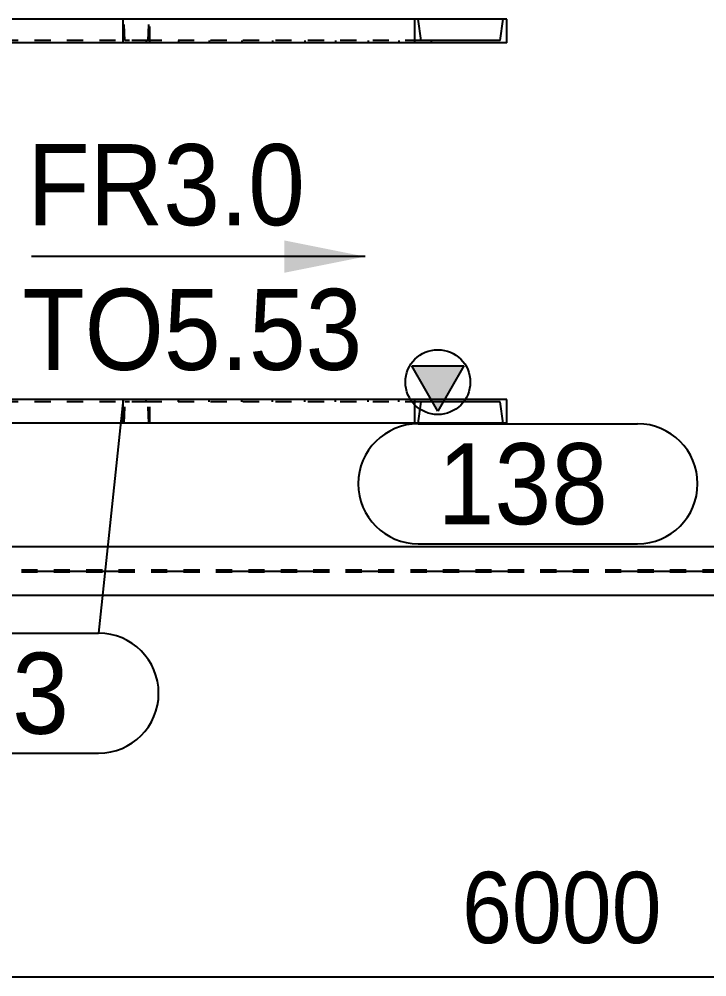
# Model space of a CAD drawing. Header units: millimetres. Extents: x 0 to 594, y 0 to 420.
# Drawn here: x 379.99 to 401.19, y 284.92 to 314.46 of the extents above; entities that cross this region are included whole.
import ezdxf

# ---------------------------------------------------------------- set-up
doc = ezdxf.new("R2010")
doc.units = ezdxf.units.MM
doc.header["$MEASUREMENT"] = 0
for name, pattern in [('XKITLINE00', [0]), ('XKITLINE03', [6, 3, -1, 1, -1]), ('XKITLINE04', [3, 0.5, -0.5, 0.5, -0.5, 0.5, -0.5])]:
    doc.linetypes.add(name, pattern=pattern)
for name, color, linetype in [('dimension', 7, 'Continuous'), ('grid', 7, 'Continuous'), ('mark', 7, 'Continuous'), ('part1', 7, 'Continuous'), ('text', 7, 'Continuous')]:
    doc.layers.add(name, color=color, linetype=linetype)
doc.styles.add('STYLE_1', font='arial.ttf', dxfattribs={"height": 0.2})

# ---------------------------------------------------------------- blocks, each defined once
blk = doc.blocks.new('*D2174')
at = {"layer": 'grid', "color": 4, "linetype": 'XKITLINE03'}
blk.add_line((1228.871, 1836.576), (1642.443, 1836.576), dxfattribs=at)
blk = doc.blocks.new('*D2199')
at = {"layer": 'part1', "color": 0, "linetype": 'XKITLINE00'}
for p, q in [((1544.941, 1853.606), (1544.941, 1852.876)), ((1549.627, 1853.606), (1544.941, 1853.606)), ((1549.627, 1852.876), (1549.627, 1853.606)), ((1549.627, 1852.876), (1544.941, 1852.876))]:
    blk.add_line(p, q, dxfattribs=at)
at = {"layer": 'part1', "color": 2, "linetype": 'XKITLINE04'}
for p, q in [((1550.456, 1853.606), (1549.627, 1853.606)), ((1550.425, 1853.606), (1549.627, 1853.606)), ((1549.685, 1852.946), (1549.658, 1853.606)), ((1550.398, 1852.946), (1550.425, 1853.606)), ((1550.456, 1852.876), (1550.456, 1853.606)), ((1550.398, 1852.946), (1544.941, 1852.946)), ((1550.456, 1852.876), (1549.627, 1852.876))]:
    blk.add_line(p, q, dxfattribs=at)
blk = doc.blocks.new('*D2200')
at = {"layer": 'part1', "color": 0, "linetype": 'XKITLINE00'}
for p, q in [((1544.941, 1841.876), (1544.941, 1841.146)), ((1549.627, 1841.876), (1544.941, 1841.876)), ((1549.627, 1841.146), (1549.627, 1841.876)), ((1549.627, 1841.146), (1544.941, 1841.146))]:
    blk.add_line(p, q, dxfattribs=at)
at = {"layer": 'part1', "color": 2, "linetype": 'XKITLINE04'}
for p, q in [((1550.456, 1841.876), (1549.627, 1841.876)), ((1550.456, 1841.146), (1550.456, 1841.876)), ((1550.398, 1841.806), (1544.941, 1841.806)), ((1549.658, 1841.146), (1549.685, 1841.806)), ((1550.425, 1841.146), (1550.398, 1841.806)), ((1550.456, 1841.146), (1549.627, 1841.146))]:
    blk.add_line(p, q, dxfattribs=at)
blk = doc.blocks.new('*D2203')
at = {"layer": 'part1', "color": 0, "linetype": 'XKITLINE00'}
for p, q in [((1550.341, 1852.946), (1550.341, 1852.876)), ((1551.341, 1852.946), (1551.341, 1852.876))]:
    blk.add_line(p, q, dxfattribs=at)
blk = doc.blocks.new('*D2204')
at = {"layer": 'part1', "color": 0, "linetype": 'XKITLINE00'}
for p, q in [((1550.341, 1841.806), (1550.341, 1841.876)), ((1551.341, 1841.806), (1551.341, 1841.876))]:
    blk.add_line(p, q, dxfattribs=at)
blk = doc.blocks.new('*D2220')
at = {"layer": 'part1', "color": 0, "linetype": 'XKITLINE00'}
for p, q in [((1559.334, 1841.511), (1558.534, 1842.911)), ((1558.534, 1842.911), (1560.134, 1842.911)), ((1560.134, 1842.911), (1559.334, 1841.511)), ((1549.627, 1841.146), (1549.627, 1841.876)), ((1561.456, 1841.876), (1549.627, 1841.876)), ((1558.627, 1841.146), (1558.627, 1841.876)), ((1561.456, 1841.146), (1561.456, 1841.876)), ((1558.731, 1841.146), (1558.824, 1841.806)), ((1561.258, 1841.806), (1558.824, 1841.806)), ((1561.352, 1841.146), (1561.258, 1841.806)), ((1561.352, 1841.146), (1549.627, 1841.146)), ((1561.456, 1841.146), (1561.352, 1841.146))]:
    blk.add_line(p, q, dxfattribs=at)
at = {"layer": 'part1', "color": 2, "linetype": 'XKITLINE04'}
for p, q in [((1550.456, 1841.146), (1550.456, 1841.876)), ((1549.658, 1841.146), (1549.685, 1841.806)), ((1558.824, 1841.806), (1549.685, 1841.806)), ((1550.425, 1841.146), (1550.398, 1841.806))]:
    blk.add_line(p, q, dxfattribs=at)
at = {"layer": 'part1', "color": 0, "linetype": 'XKITLINE00'}
blk.add_circle((1559.334, 1842.411), 1, dxfattribs=at)
at = {"layer": 'part1', "color": 0}
blk.add_solid([(1558.534, 1842.911), (1560.134, 1842.911), (1558.534, 1842.911), (1559.334, 1841.511)], dxfattribs=at)
blk = doc.blocks.new('*D2221')
at = {"layer": 'part1', "color": 0, "linetype": 'XKITLINE00'}
for p, q in [((1549.627, 1852.876), (1549.627, 1853.606)), ((1561.456, 1853.606), (1549.627, 1853.606)), ((1558.627, 1852.876), (1558.627, 1853.606)), ((1558.824, 1852.946), (1558.731, 1853.606)), ((1561.258, 1852.946), (1561.352, 1853.606)), ((1561.456, 1852.876), (1561.456, 1853.606)), ((1561.456, 1852.876), (1549.627, 1852.876)), ((1561.258, 1852.946), (1558.824, 1852.946))]:
    blk.add_line(p, q, dxfattribs=at)
at = {"layer": 'part1', "color": 2, "linetype": 'XKITLINE04'}
for p, q in [((1549.685, 1852.946), (1549.658, 1853.606)), ((1550.398, 1852.946), (1550.425, 1853.606)), ((1550.456, 1852.876), (1550.456, 1853.606)), ((1558.627, 1852.876), (1549.627, 1852.876)), ((1558.824, 1852.946), (1549.685, 1852.946))]:
    blk.add_line(p, q, dxfattribs=at)
blk = doc.blocks.new('*D2494')
at = {"layer": 'dimension', "color": 1, "linetype": 'XKITLINE00'}
blk.add_line((1533.341, 1824.066), (1593.341, 1824.066), dxfattribs=at)
at = {"layer": 'dimension', "color": 1, "style": 'STYLE_1', "width": 0.9}
blk.add_text('6000', height=2.2, dxfattribs=at).set_placement((1560.078, 1825.106))
blk = doc.blocks.new('*D2498')
at = {"layer": 'mark', "color": 1, "linetype": 'XKITLINE00'}
for p, q in [((1549.627, 1841.876), (1548.875, 1834.665)), ((1542.113, 1834.665), (1548.875, 1834.665)), ((1548.875, 1834.665), (1548.875, 1834.665)), ((1542.113, 1830.965), (1548.875, 1830.965))]:
    blk.add_line(p, q, dxfattribs=at)
for centre, start, end in [((1542.113, 1832.815), 90, -90), ((1548.875, 1832.815), -90, 90)]:
    blk.add_arc(centre, 1.85, start, end, dxfattribs=at)
at = {"layer": 'mark', "color": 1, "style": 'STYLE_1', "width": 0.9}
blk.add_text('233', height=2.5, dxfattribs=at).set_placement((1542.713, 1831.565))
blk = doc.blocks.new('*D2521')
at = {"layer": 'part1', "color": 0, "linetype": 'XKITLINE00'}
for p, q in [((1590.071, 1837.326), (1536.611, 1837.326)), ((1590.071, 1835.826), (1536.611, 1835.826))]:
    blk.add_line(p, q, dxfattribs=at)
at = {"layer": 'part1', "color": 2, "linetype": 'XKITLINE04'}
for p, q in [((1589.991, 1836.609), (1536.691, 1836.609)), ((1588.991, 1836.544), (1536.691, 1836.544)), ((1589.991, 1836.544), (1537.011, 1836.544))]:
    blk.add_line(p, q, dxfattribs=at)
blk = doc.blocks.new('*D2727')
at = {"layer": 'text', "color": 1, "style": 'STYLE_1', "width": 0.9}
blk.add_text('TO5.53', height=2.5, dxfattribs=at).set_placement((1546.523, 1842.788))
blk = doc.blocks.new('*D2728')
at = {"layer": 'text', "color": 1, "linetype": 'XKITLINE00'}
blk.add_line((1557.095, 1846.283), (1546.803, 1846.283), dxfattribs=at)
at = {"layer": 'text', "color": 1}
blk.add_solid([(1557.095, 1846.283), (1554.595, 1845.783), (1557.095, 1846.283), (1554.595, 1846.783)], dxfattribs=at)
at = {"layer": 'text', "color": 1, "style": 'STYLE_1', "width": 0.9}
blk.add_text('FR3.0', height=2.5, dxfattribs=at).set_placement((1546.676, 1847.252))
blk = doc.blocks.new('*D2733')
at = {"layer": 'part1', "color": 0, "linetype": 'XKITLINE00'}
for p, q in [((1552.287, 1852.946), (1552.287, 1852.876)), ((1553.287, 1852.946), (1553.287, 1852.876))]:
    blk.add_line(p, q, dxfattribs=at)
blk = doc.blocks.new('*D2734')
at = {"layer": 'part1', "color": 0, "linetype": 'XKITLINE00'}
for p, q in [((1554.234, 1852.946), (1554.234, 1852.876)), ((1555.234, 1852.946), (1555.234, 1852.876))]:
    blk.add_line(p, q, dxfattribs=at)
blk = doc.blocks.new('*D2735')
at = {"layer": 'part1', "color": 0, "linetype": 'XKITLINE00'}
for p, q in [((1552.287, 1841.806), (1552.287, 1841.876)), ((1553.287, 1841.806), (1553.287, 1841.876))]:
    blk.add_line(p, q, dxfattribs=at)
blk = doc.blocks.new('*D2736')
at = {"layer": 'part1', "color": 0, "linetype": 'XKITLINE00'}
for p, q in [((1554.234, 1841.806), (1554.234, 1841.876)), ((1555.234, 1841.806), (1555.234, 1841.876))]:
    blk.add_line(p, q, dxfattribs=at)
blk = doc.blocks.new('*D2737')
at = {"layer": 'part1', "color": 0, "linetype": 'XKITLINE00'}
for p, q in [((1556.18, 1841.806), (1556.18, 1841.876)), ((1557.18, 1841.806), (1557.18, 1841.876))]:
    blk.add_line(p, q, dxfattribs=at)
blk = doc.blocks.new('*D2738')
at = {"layer": 'part1', "color": 0, "linetype": 'XKITLINE00'}
for p, q in [((1558.126, 1841.806), (1558.126, 1841.876)), ((1559.126, 1841.806), (1559.126, 1841.876))]:
    blk.add_line(p, q, dxfattribs=at)
blk = doc.blocks.new('*D2739')
at = {"layer": 'part1', "color": 0, "linetype": 'XKITLINE00'}
for p, q in [((1556.18, 1852.946), (1556.18, 1852.876)), ((1557.18, 1852.946), (1557.18, 1852.876))]:
    blk.add_line(p, q, dxfattribs=at)
blk = doc.blocks.new('*D2740')
at = {"layer": 'part1', "color": 0, "linetype": 'XKITLINE00'}
for p, q in [((1558.126, 1852.946), (1558.126, 1852.876)), ((1559.126, 1852.946), (1559.126, 1852.876))]:
    blk.add_line(p, q, dxfattribs=at)
blk = doc.blocks.new('*D2762')
at = {"layer": 'mark', "color": 1, "linetype": 'XKITLINE00'}
for p, q in [((1558.73, 1841.126), (1565.493, 1841.126)), ((1558.73, 1837.426), (1565.493, 1837.426))]:
    blk.add_line(p, q, dxfattribs=at)
for centre, start, end in [((1558.73, 1839.276), 90, -90), ((1565.493, 1839.276), -90, 90)]:
    blk.add_arc(centre, 1.85, start, end, dxfattribs=at)
at = {"layer": 'mark', "color": 1, "style": 'STYLE_1', "width": 0.9}
blk.add_text('138', height=2.5, dxfattribs=at).set_placement((1559.33, 1838.026))

msp = doc.modelspace()

# ---------------------------------------------------------------- block references
at = {"layer": 'dimension'}
msp.add_blockref('*D2494', (-1166.435, -1539.151), dxfattribs=at)
at = {"layer": 'grid'}
msp.add_blockref('*D2174', (-1166.435, -1539.151), dxfattribs=at)
at = {"layer": 'mark'}
for name in ['*D2498', '*D2762']:
    msp.add_blockref(name, (-1166.435, -1539.151), dxfattribs=at)
at = {"layer": 'part1'}
for name in ['*D2199', '*D2221', '*D2203', '*D2733', '*D2734', '*D2739', '*D2740', '*D2220', '*D2200', '*D2204', '*D2735', '*D2736', '*D2737', '*D2738', '*D2521']:
    msp.add_blockref(name, (-1166.435, -1539.151), dxfattribs=at)
at = {"layer": 'text'}
for name in ['*D2728', '*D2727']:
    msp.add_blockref(name, (-1166.435, -1539.151), dxfattribs=at)

doc.saveas('drawing.dxf')
